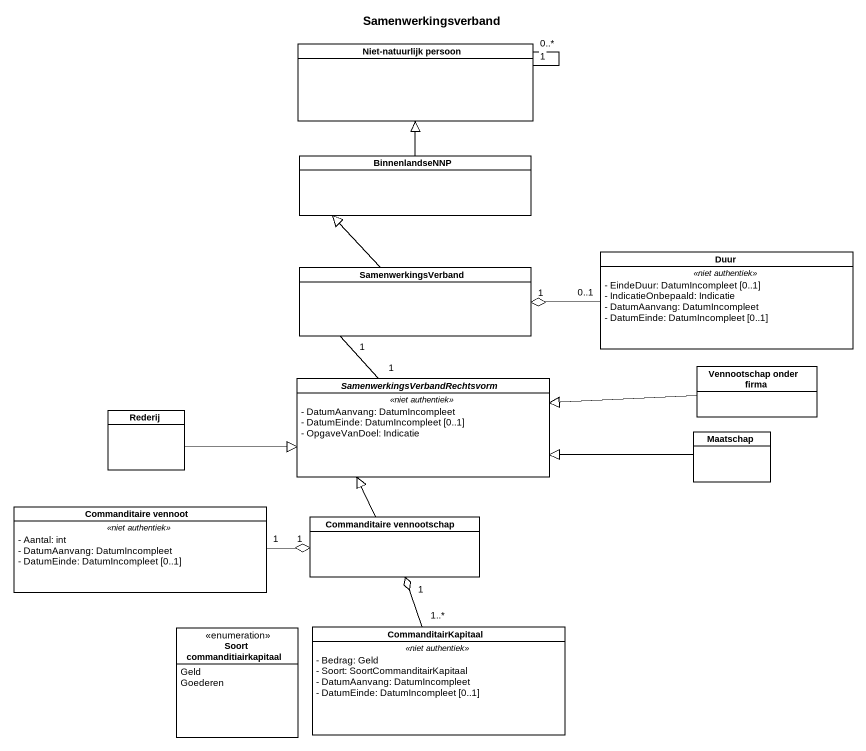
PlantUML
@startuml
title Samenwerkingsverband
hide circle
hide empty members
skinparam classAttributeIconSize 0
class "Niet-natuurlijk persoon" as Niet_natuurlijk_persoon
class BinnenlandseNNP
class SamenwerkingsVerband
class Duur {
  .. <<niet authentiek>> ..
  - EindeDuur: DatumIncompleet [0..1]
  - IndicatieOnbepaald: Indicatie
  - DatumAanvang: DatumIncompleet
  - DatumEinde: DatumIncompleet [0..1]
}
abstract class "SamenwerkingsVerbandRechtsvorm" as SamenwerkingsVerbandRechtsvo {
  .. <<niet authentiek>> ..
  - DatumAanvang: DatumIncompleet
  - DatumEinde: DatumIncompleet [0..1]
  - OpgaveVanDoel: Indicatie
}
class "Vennootschap onder firma" as Vennootschap_onder_firma
class Rederij
class Maatschap
class "Commanditaire vennoot" as Commanditaire_vennoot {
  .. <<niet authentiek>> ..
  - Aantal: int
  - DatumAanvang: DatumIncompleet
  - DatumEinde: DatumIncompleet [0..1]
}
class "Commanditaire vennootschap" as Commanditaire_vennootschap
enum "Soort commanditiairkapitaal" as Soort_commanditiairkapitaal {
  Geld
  Goederen
}
class CommanditairKapitaal {
  .. <<niet authentiek>> ..
  - Bedrag: Geld
  - Soort: SoortCommanditairKapitaal
  - DatumAanvang: DatumIncompleet
  - DatumEinde: DatumIncompleet [0..1]
}
Niet_natuurlijk_persoon "1" -- "0..*" Niet_natuurlijk_persoon
BinnenlandseNNP -up-|> Niet_natuurlijk_persoon
SamenwerkingsVerband -up-|> BinnenlandseNNP
Duur "0..1" -left-o "1" SamenwerkingsVerband
SamenwerkingsVerbandRechtsvo "1" -up- "1" SamenwerkingsVerband
Vennootschap_onder_firma -left-|> SamenwerkingsVerbandRechtsvo
Rederij -right-|> SamenwerkingsVerbandRechtsvo
Maatschap -left-|> SamenwerkingsVerbandRechtsvo
Commanditaire_vennoot "1" -right-o "1" Commanditaire_vennootschap
Commanditaire_vennootschap -up-|> SamenwerkingsVerbandRechtsvo
CommanditairKapitaal "1..*" -up-o "1" Commanditaire_vennootschap
@enduml
